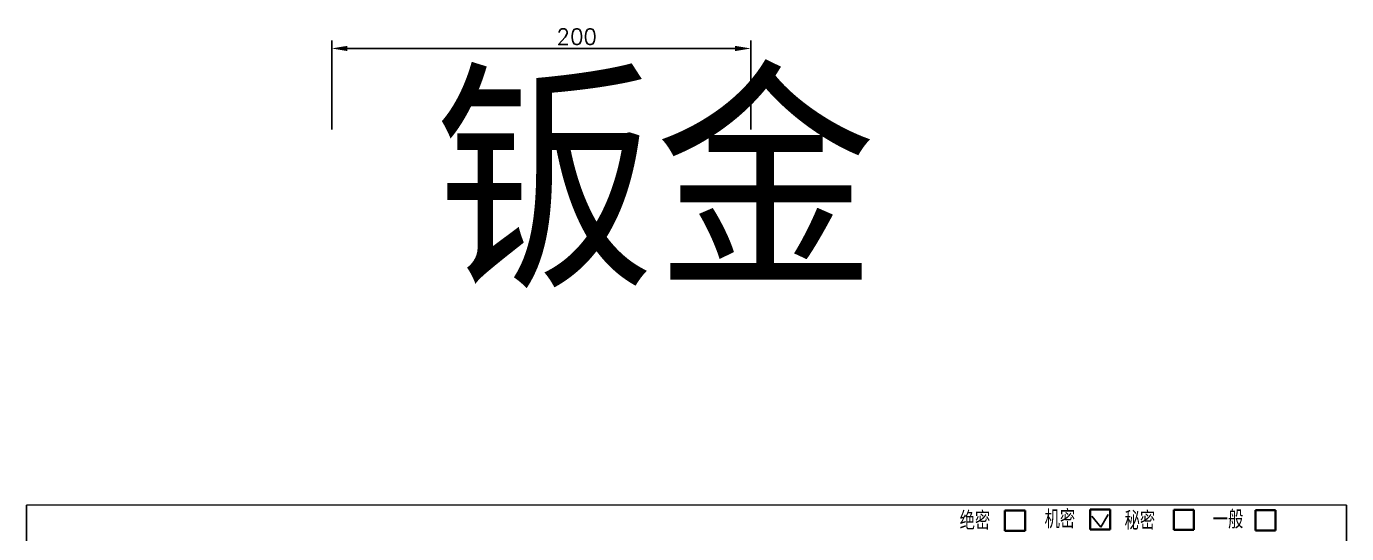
# Model space of a CAD drawing. Header units: millimetres. Extents: x -13336 to 61423, y -27528 to -3175.
# Drawn here: x -7286 to -6656, y -5895 to -5653 of the extents above; entities that cross this region are included whole.
import ezdxf
from ezdxf.enums import TextEntityAlignment as Align

# ---------------------------------------------------------------- set-up
doc = ezdxf.new("R2010")
doc.units = ezdxf.units.MM
doc.linetypes.add('CENTER2', pattern=[28.575, 19.05, -3.175, 3.175, -3.175])
doc.layers.add('09图框', color=4, linetype='Continuous', lineweight=15)
doc.layers.add('中心线', color=1, linetype='CENTER2', lineweight=15)
doc.layers.add('DIM', color=2, linetype='Continuous')
doc.layers.add('标注', color=3, linetype='Continuous')
doc.styles.add('CHINA', font='', dxfattribs={"width": 0.9})
doc.styles.get("Standard").update_dxf_attribs({"font": 'txt', "bigfont": 'gbcbig.shx'})
doc.styles.add('汉字7号', font='', dxfattribs={"width": 0.7, "height": 7})
doc.styles.get('CHINA').set_extended_font_data('SimSun')
doc.styles.get('汉字7号').set_extended_font_data('SimSun')
doc.dimstyles.new('1：3', dxfattribs={"dimscale": 3, "dimtxt": 2.5, "dimasz": 2.5, "dimexe": 1.25, "dimexo": 0, "dimtad": 1, "dimdsep": 46, "dimtxsty": 'Standard', "dimcen": 2.5, "dimclrd": 3, "dimclre": 3, "dimclrt": 1, "dimadec": 0, "dimazin": 0, "dimtfac": 1, "dimtmove": 0, "dimatfit": 3, "dimfxl": 0, "dimarcsym": 0})

# ---------------------------------------------------------------- blocks, each defined once
blk = doc.blocks.new('A4图框')
at = {"layer": '09图框', "lineweight": 15}
for p, q in [((62778.17, 8358.17), (62778.17, 8655.17)), ((62988.17, 8655.17), (62778.17, 8655.17)), ((62778.17, 8655.17), (62778.17, 8358.17)), ((62988.17, 8358.17), (62988.17, 8655.17)), ((62988.17, 8358.17), (62988.17, 8655.17)), ((62988.17, 8655.17), (62988.17, 8358.17))]:
    blk.add_line(p, q, dxfattribs=at)
at = {"layer": '09图框', "linetype": 'ByBlock', "lineweight": 15}
for p, q in [((62778.17, 8655.17), (62778.17, 8358.17)), ((62988.17, 8655.17), (62988.17, 8358.17))]:
    blk.add_line(p, q, dxfattribs=at)
blk = doc.blocks.new('*D334')
at = {"layer": 'Defpoints', "color": 0, "transparency": 16777216}
for p in [(-6939.81, -5663.67), (-7139.81, -5702.37), (-6939.81, -5702.37)]:
    blk.add_point(p, dxfattribs=at)
at = {"layer": '标注', "color": 3, "lineweight": -2, "transparency": 16777216}
for p, q in [((-7139.81, -5702.37), (-7139.81, -5659.92)), ((-7132.31, -5663.67), (-6947.31, -5663.67)), ((-6939.81, -5702.37), (-6939.81, -5659.92))]:
    blk.add_line(p, q, dxfattribs=at)
at = {"layer": '标注', "color": 3, "transparency": 16777216}
for points in [[(-7132.31, -5662.42), (-7132.31, -5664.92), (-7139.81, -5663.67)], [(-6947.31, -5662.42), (-6947.31, -5664.92), (-6939.81, -5663.67)]]:
    blk.add_solid(points, dxfattribs=at)
at = {"layer": '标注', "color": 1, "transparency": 16777216, "insert": (-7022.91, -5658.05), "char_height": 7.5, "attachment_point": 5}
blk.add_mtext('200', dxfattribs=at)

msp = doc.modelspace()

# ---------------------------------------------------------------- linework, layer by layer
at = {"color": 7, "lineweight": 35, "ltscale": 0.1}
for p, q in [((-6768.276, -5883.836), (-6777.946, -5883.836)), ((-6777.946, -5883.836), (-6777.946, -5893.506)), ((-6768.276, -5893.506), (-6768.276, -5883.836)), ((-6738.02, -5893.684), (-6738.02, -5884.014)), ((-6728.35, -5884.014), (-6738.02, -5884.014)), ((-6728.35, -5884.014), (-6728.35, -5893.684)), ((-6808.989, -5884.338), (-6818.66, -5884.338)), ((-6818.66, -5884.338), (-6818.66, -5894.008)), ((-6808.989, -5894.008), (-6808.989, -5884.338)), ((-6699.069, -5893.911), (-6699.069, -5884.24)), ((-6689.399, -5884.24), (-6699.069, -5884.24)), ((-6689.399, -5884.24), (-6689.399, -5893.911)), ((-6818.66, -5894.008), (-6808.989, -5894.008)), ((-6777.946, -5893.506), (-6768.276, -5893.506)), ((-6738.02, -5893.684), (-6728.35, -5893.684)), ((-6699.069, -5893.911), (-6689.399, -5893.911))]:
    msp.add_line(p, q, dxfattribs=at)
at = {"color": 3}
for p, q in [((-6777.063, -5887.072), (-6772.793, -5892.265)), ((-6772.793, -5892.265), (-6769.306, -5886.29))]:
    msp.add_line(p, q, dxfattribs=at)

# ---------------------------------------------------------------- block references
at = {"xscale": 3, "yscale": 3, "zscale": 3}
msp.add_blockref('A4图框', (-195620.032, -31847.331), dxfattribs=at)

# ---------------------------------------------------------------- texts
at = {"layer": 'DIM', "insert": (-7090.846, -5682.332), "char_height": 85.8805, "width": 3103.01985, "attachment_point": 1, "style": 'CHINA'}
msp.add_mtext('钣金^I^I', dxfattribs=at)
at = {"layer": '中心线', "color": 4, "style": '汉字7号', "width": 0.7}
for s, p in [('绝密', (-6832.872, -5888.731)), ('机密', (-6792.342, -5888.038)), ('秘密', (-6754.18, -5888.705)), ('一般', (-6712.086, -5888.224))]:
    msp.add_text(s, height=7.6456, dxfattribs=at).set_placement(p, align=Align.MIDDLE)

# ---------------------------------------------------------------- dimensions: what is measured, and where the dimension line sits
at = {"layer": '标注'}
dim = msp.add_linear_dim(base=(-6939.812, -5663.672), p1=(-7139.812, -5702.369), p2=(-6939.812, -5702.369), dimstyle='1：3', dxfattribs=at)
dim.commit()
dim.dimension.update_dxf_attribs({"geometry": '*D334', "text_midpoint": (-7022.911, -5663.672), "dimtype": 160})

doc.saveas('drawing.dxf')
